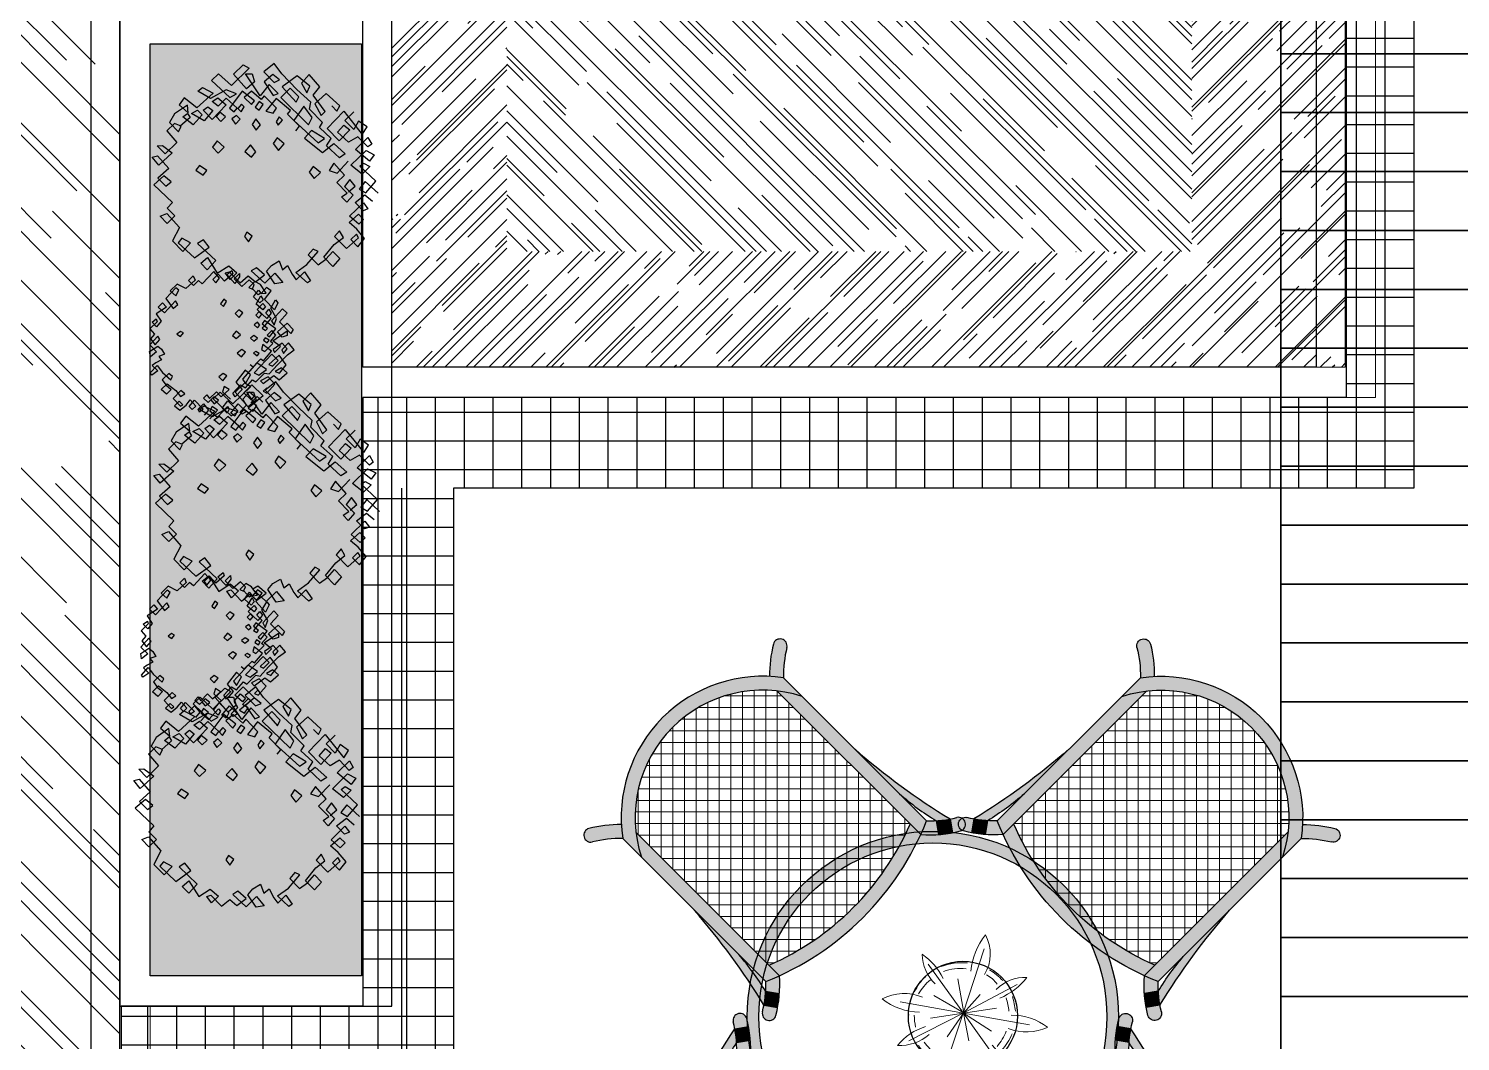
# Model space of a CAD drawing. Header units: millimetres. Extents: x 971.3 to 1010.6, y 593 to 619.8.
# Drawn here: x 986.448 to 989.533, y 612.973 to 615.156 of the extents above; entities that cross this region are included whole.
import ezdxf

# ---------------------------------------------------------------- set-up
doc = ezdxf.new("R2010")
doc.units = ezdxf.units.MM
doc.linetypes.add('HIDDEN2', pattern=[0.1875, 0.125, -0.0625])
doc.linetypes.add('RAYITAS', pattern=[0.375, 0.25, -0.125])
for name, color, linetype, lineweight in [('1', 253, 'Continuous', 0), ('accesorios de agua potable', 142, 'Continuous', 25), ('NOMBRES', 75, 'Continuous', 5), ('PROYECCIÓN', 7, 'RAYITAS', 13), ('www.dwgfree.com', 7, 'Continuous', 70)]:
    doc.layers.add(name, color=color, linetype=linetype, lineweight=lineweight)
for name, color, linetype in [('2', 42, 'Continuous'), ('3', 135, 'Continuous'), ('49', 1, 'Continuous'), ('51', 3, 'Continuous'), ('CANTEIRO', 8, 'Continuous'), ('MOB', 203, 'Continuous')]:
    doc.layers.add(name, color=color, linetype=linetype)

# ---------------------------------------------------------------- blocks, each defined once
blk = doc.blocks.new('VEG4')
at = {"layer": 'CANTEIRO', "color": 104}
for p, q in [((0.059, 3.413), (-0.461, 2.865)), ((0.322, 3.115), (0.059, 3.413)), ((0.643, 3.269), (0.876, 3.457)), ((0.876, 3.457), (0.918, 3.3)), ((-0.784, 3.026), (-1.201, 2.658)), ((-1.079, 3.015), (-0.866, 3.223)), ((-0.861, 2.792), (-1.079, 3.015)), ((-0.866, 3.223), (-0.784, 3.026)), ((-0.634, 3.014), (-0.861, 2.792)), ((-0.461, 2.865), (-0.634, 3.014)), ((0.26, 3.292), (0.019, 3.056)), ((0.019, 3.056), (0.143, 2.9)), ((0.143, 2.9), (0.322, 3.115)), ((0.543, 2.974), (0.26, 3.292)), ((0.918, 3.3), (0.543, 2.974)), ((1.005, 2.87), (0.643, 3.269)), ((0.972, 3.075), (1.213, 3.311)), ((1.309, 2.73), (0.972, 3.075)), ((1.222, 3.16), (1.005, 2.87)), ((1.213, 3.311), (1.222, 3.16)), ((1.655, 3.028), (1.309, 2.73)), ((1.873, 2.805), (1.655, 3.028)), ((-1.652, 2.693), (-2.101, 2.215)), ((-1.598, 2.865), (-1.911, 2.56)), ((-1.911, 2.56), (-1.659, 2.33)), ((-1.659, 2.33), (-1.519, 2.585)), ((-1.519, 2.585), (-1.652, 2.693)), ((-1.201, 2.658), (-1.598, 2.865)), ((1.899, 2.949), (1.629, 2.686)), ((1.629, 2.686), (1.791, 2.606)), ((2.048, 2.342), (1.785, 2.64)), ((1.791, 2.606), (1.873, 2.805)), ((1.833, 2.25), (2.063, 2.554)), ((2.154, 2.802), (1.899, 2.949)), ((2.063, 2.554), (2.168, 2.418)), ((2.414, 2.422), (2.154, 2.802)), ((2.423, 2.668), (2.187, 2.398)), ((2.63, 2.513), (2.423, 2.668)), ((-1.673, 2.118), (-2.179, 1.584)), ((-2.101, 2.215), (-1.781, 1.774)), ((-1.563, 1.948), (-1.673, 2.118)), ((0.494, 2.172), (0.349, 1.951)), ((0.627, 2.064), (0.494, 2.172)), ((2.124, 1.98), (1.833, 2.25)), ((1.951, 1.93), (2.17, 2.302)), ((2.168, 2.418), (2.048, 2.342)), ((2.266, 2.118), (2.124, 1.98)), ((2.17, 2.302), (2.266, 2.118)), ((2.187, 2.398), (2.414, 2.422)), ((2.329, 2.14), (2.63, 2.513)), ((2.77, 1.659), (2.329, 2.14)), ((-2.088, 1.832), (-2.55, 1.539)), ((-2.451, 1.834), (-2.252, 2.028)), ((-2.179, 1.584), (-2.451, 1.834)), ((-2.252, 2.028), (-2.088, 1.832)), ((-1.781, 1.774), (-1.563, 1.948)), ((0.349, 1.951), (0.482, 1.843)), ((0.482, 1.843), (0.627, 2.064)), ((2.257, 1.673), (1.951, 1.93)), ((1.991, 1.691), (2.26, 1.954)), ((2.365, 1.818), (2.257, 1.673)), ((2.26, 1.954), (2.365, 1.818)), ((2.609, 1.739), (2.828, 2.112)), ((2.866, 1.277), (2.609, 1.739)), ((3.142, 1.705), (2.636, 1.171)), ((2.933, 1.976), (2.77, 1.659)), ((2.828, 2.112), (2.933, 1.976)), ((3.34, 1.502), (3.142, 1.705)), ((-2.735, 1.16), (-2.545, 1.306)), ((-2.55, 1.539), (-2.33, 1.199)), ((-2.545, 1.306), (-2.508, 1.183)), ((1.168, 1.68), (0.998, 1.514)), ((0.998, 1.514), (1.176, 1.331)), ((1.355, 1.546), (1.168, 1.68)), ((1.176, 1.331), (1.355, 1.546)), ((2.075, 1.575), (1.933, 1.436)), ((1.933, 1.436), (2.072, 1.294)), ((2.421, 1.278), (1.991, 1.691)), ((2.072, 1.294), (2.209, 1.467)), ((2.209, 1.467), (2.075, 1.575)), ((2.327, 0.948), (2.619, 1.274)), ((2.382, 1.517), (2.518, 1.69)), ((2.619, 1.274), (2.382, 1.517)), ((2.628, 1.52), (2.421, 1.278)), ((2.518, 1.69), (2.628, 1.52)), ((2.752, 0.967), (2.866, 1.277)), ((2.991, 1.121), (3.34, 1.502)), ((-2.508, 1.183), (-2.835, 0.864)), ((-2.835, 0.864), (-2.631, 0.627)), ((-2.537, 0.957), (-2.735, 1.16)), ((-2.33, 1.199), (-2.537, 0.957)), ((2.004, 1.109), (1.856, 1.004)), ((1.856, 1.004), (1.995, 0.862)), ((1.995, 0.862), (2.108, 0.973)), ((2.108, 0.973), (2.004, 1.109)), ((2.313, 0.934), (2.213, 0.837)), ((2.322, 1.181), (2.214, 1.036)), ((2.214, 1.036), (2.327, 0.948)), ((2.446, 0.827), (2.313, 0.934)), ((2.829, 0.804), (2.322, 1.181)), ((2.636, 1.171), (2.752, 0.967)), ((2.899, 0.675), (3.331, 1.057)), ((3.506, 0.593), (2.991, 1.121)), ((3.331, 1.057), (3.608, 0.772)), ((-2.484, 0.533), (-2.848, 0.138)), ((-2.631, 0.627), (-2.81, 0.412)), ((-2.393, 0.383), (-2.484, 0.533)), ((-1.463, 0.737), (-1.624, 0.619)), ((-1.624, 0.619), (-1.457, 0.504)), ((-1.335, 0.663), (-1.463, 0.737)), ((-1.457, 0.504), (-1.335, 0.663)), ((1.045, 0.727), (0.88, 0.526)), ((0.88, 0.526), (1.033, 0.398)), ((1.033, 0.398), (1.237, 0.558)), ((1.237, 0.558), (1.045, 0.727)), ((1.838, 0.511), (1.676, 0.393)), ((2.005, 0.397), (1.838, 0.511)), ((2.213, 0.837), (2.361, 0.743)), ((2.361, 0.743), (2.446, 0.827)), ((2.641, 0.74), (2.428, 0.532)), ((2.428, 0.532), (2.542, 0.444)), ((2.542, 0.444), (2.829, 0.804)), ((2.575, 0.239), (2.825, 0.523)), ((2.825, 0.523), (2.641, 0.74)), ((2.686, 0.268), (3.339, 0.707)), ((3.103, 0.438), (2.899, 0.675)), ((3.339, 0.509), (3.103, 0.438)), ((3.339, 0.707), (3.339, 0.509)), ((3.608, 0.772), (3.506, 0.593)), ((-2.865, -0.157), (-2.493, 0.088)), ((-2.848, 0.138), (-2.55, -0.166)), ((-2.81, 0.412), (-2.601, 0.141)), ((-2.601, 0.141), (-2.393, 0.383)), ((-2.493, 0.088), (-2.32, -0.061)), ((1.676, 0.393), (1.829, 0.264)), ((1.829, 0.264), (2.005, 0.397)), ((2.235, 0.105), (2.172, -0.115)), ((2.614, -0.198), (2.235, 0.105)), ((2.349, 0.415), (2.269, 0.297)), ((2.269, 0.297), (2.436, 0.183)), ((2.319, -0.209), (2.689, 0.152)), ((2.516, 0.3), (2.349, 0.415)), ((2.436, 0.183), (2.516, 0.3)), ((2.689, 0.152), (2.575, 0.239)), ((3.026, 0.005), (2.686, 0.268)), ((3.1, 0.157), (2.699, -0.115)), ((2.756, -0.258), (3.026, 0.005)), ((3.395, 0.167), (3.082, -0.138)), ((3.323, -0.101), (3.1, 0.157)), ((3.644, -0.145), (3.395, 0.167)), ((-2.826, -0.396), (-2.865, -0.157)), ((-2.55, -0.166), (-2.826, -0.396)), ((-2.185, -0.285), (-2.449, -0.384)), ((-2.449, -0.384), (-2.324, -0.54)), ((-2.32, -0.061), (-2.185, -0.285)), ((1.281, -0.112), (1.077, -0.272)), ((1.077, -0.272), (1.27, -0.441)), ((1.27, -0.441), (1.449, -0.227)), ((1.449, -0.227), (1.281, -0.112)), ((1.922, -0.2), (1.817, -0.263)), ((1.817, -0.263), (1.97, -0.391)), ((2.637, -0.335), (1.833, -1.16)), ((2.07, -0.294), (1.922, -0.2)), ((1.97, -0.391), (2.07, -0.294)), ((2.172, -0.115), (2.319, -0.209)), ((2.256, -0.627), (2.614, -0.198)), ((2.957, -0.379), (2.497, -0.789)), ((2.914, -0.619), (2.637, -0.335)), ((2.699, -0.115), (2.756, -0.258)), ((2.88, -0.811), (3.334, -0.368)), ((3.277, -0.82), (2.957, -0.379)), ((3.082, -0.138), (3.159, -0.301)), ((3.159, -0.301), (3.323, -0.101)), ((3.334, -0.368), (3.644, -0.145)), ((-2.838, -1.122), (-2.531, -0.782)), ((-2.582, -0.673), (-2.744, -0.792)), ((-2.744, -0.792), (-2.506, -1.035)), ((-2.324, -0.54), (-2.582, -0.673)), ((-2.531, -0.782), (-2.297, -1.108)), ((1.958, -0.72), (1.302, -1.44)), ((1.655, -0.779), (1.788, -0.887)), ((1.788, -0.887), (2.143, -0.54)), ((2.386, -1.016), (1.958, -0.72)), ((2.143, -0.54), (2.256, -0.627)), ((2.497, -0.789), (2.659, -0.869)), ((2.502, -1.22), (2.88, -0.811)), ((2.659, -0.869), (2.914, -0.619)), ((2.976, -1.194), (3.277, -0.82)), ((-2.773, -1.217), (-2.838, -1.122)), ((-2.506, -1.035), (-2.773, -1.217)), ((-2.01, -1.146), (-2.308, -1.437)), ((-2.297, -1.108), (-1.911, -1.446)), ((-1.837, -1.294), (-2.01, -1.146)), ((0.434, -1.177), (0.244, -1.323)), ((0.602, -1.291), (0.434, -1.177)), ((1.433, -1.035), (1.01, -1.567)), ((1.432, -1.63), (1.665, -1.244)), ((1.665, -1.244), (1.433, -1.035)), ((1.833, -1.16), (2.048, -1.267)), ((1.9, -1.57), (2.298, -1.181)), ((2.048, -1.267), (2.386, -1.016)), ((2.298, -1.181), (2.502, -1.22)), ((3.067, -0.946), (2.78, -1.107)), ((2.78, -1.107), (2.976, -1.194)), ((2.958, -1.488), (3.319, -1.176)), ((3.319, -1.176), (3.067, -0.946)), ((-2.352, -1.876), (-2.082, -1.612)), ((-2.308, -1.437), (-2.139, -1.668)), ((-2.139, -1.668), (-1.906, -1.877)), ((-2.082, -1.612), (-1.702, -1.916)), ((-1.911, -1.446), (-1.837, -1.294)), ((0.244, -1.323), (0.423, -1.506)), ((0.423, -1.506), (0.602, -1.291)), ((0.861, -2.069), (1.211, -1.688)), ((1.01, -1.567), (1.278, -1.899)), ((1.211, -1.688), (1.432, -1.829)), ((1.302, -1.44), (1.432, -1.63)), ((1.432, -1.829), (1.753, -1.476)), ((1.753, -1.476), (1.9, -1.57)), ((2.456, -1.344), (2.107, -1.526)), ((2.107, -1.526), (2.226, -1.648)), ((2.226, -1.648), (2.712, -1.293)), ((2.396, -2.077), (2.759, -1.682)), ((2.759, -1.682), (2.456, -1.344)), ((2.712, -1.293), (2.958, -1.488)), ((-2.12, -2.085), (-2.352, -1.876)), ((-1.906, -1.877), (-2.12, -2.085)), ((-1.47, -1.926), (-1.825, -2.273)), ((-1.702, -1.916), (-1.493, -2.187)), ((-1.493, -2.187), (-1.297, -2.075)), ((-1.297, -2.075), (-1.47, -1.926)), ((-0.188, -2.301), (0.124, -1.996)), ((0.124, -1.996), (0.342, -2.219)), ((0.342, -2.219), (0.703, -1.906)), ((0.482, -1.765), (0.405, -1.999)), ((0.405, -1.999), (0.756, -2.33)), ((0.703, -1.906), (0.482, -1.765)), ((0.972, -2.239), (0.861, -2.069)), ((1.278, -1.899), (0.972, -2.239)), ((1.317, -2.337), (1.61, -2.012)), ((1.355, -2.063), (1.724, -1.702)), ((1.686, -2.374), (1.355, -2.063)), ((1.61, -2.012), (1.823, -2.201)), ((1.724, -1.702), (2.234, -2.196)), ((2.39, -1.845), (2.234, -1.997)), ((2.234, -1.997), (2.396, -2.077)), ((-1.825, -2.273), (-1.502, -2.632)), ((-1.556, -2.407), (-1.769, -2.615)), ((-1.397, -2.569), (-1.556, -2.407)), ((-1.247, -2.581), (-1.054, -2.353)), ((-1.105, -2.641), (-0.869, -2.371)), ((-1.054, -2.353), (-0.81, -2.63)), ((-0.869, -2.371), (-0.473, -2.777)), ((-0.705, -2.766), (-0.464, -2.53)), ((-0.464, -2.53), (-0.235, -2.822)), ((-0.455, -2.284), (-0.299, -2.131)), ((-0.243, -2.473), (-0.455, -2.284)), ((-0.299, -2.131), (-0.188, -2.301)), ((0.013, -2.223), (-0.243, -2.473)), ((-0.149, -2.341), (0.015, -2.538)), ((0.22, -2.378), (0.013, -2.223)), ((0.015, -2.538), (0.22, -2.378)), ((0.378, -2.739), (0.637, -2.407)), ((0.637, -2.407), (1.073, -2.854)), ((1.479, -2.616), (1.317, -2.337)), ((2.234, -2.196), (1.549, -2.745)), ((1.823, -2.201), (1.686, -2.374)), ((1.689, -2.49), (1.959, -2.226)), ((1.944, -2.637), (1.689, -2.49)), ((1.959, -2.226), (2.216, -2.49)), ((-1.769, -2.615), (-1.522, -2.81)), ((-1.522, -2.81), (-1.247, -2.581)), ((-1.502, -2.632), (-1.397, -2.569)), ((-0.966, -2.783), (-1.105, -2.641)), ((-0.81, -2.63), (-0.966, -2.783)), ((-0.649, -2.909), (-0.705, -2.766)), ((-0.473, -2.777), (-0.649, -2.909)), ((-0.235, -2.822), (-0.428, -3.05)), ((-0.187, -3.212), (0.162, -2.831)), ((-0.064, -2.655), (-0.181, -2.849)), ((-0.181, -2.849), (0.165, -3.146)), ((0.162, -2.831), (-0.064, -2.655)), ((0.165, -3.146), (0.614, -2.668)), ((0.596, -2.962), (0.378, -2.739)), ((0.698, -2.783), (0.596, -2.962)), ((0.614, -2.668), (0.698, -2.783)), ((0.761, -2.96), (1.104, -2.545)), ((1.073, -2.854), (0.948, -3.095)), ((1.104, -2.545), (1.461, -2.91)), ((1.18, -2.907), (1.479, -2.616)), ((1.265, -3.022), (1.18, -2.907)), ((1.461, -2.91), (1.265, -3.022)), ((1.549, -2.745), (1.77, -2.886)), ((1.77, -2.886), (1.944, -2.637)), ((0.948, -3.095), (0.761, -2.96))]:
    blk.add_line(p, q, dxfattribs=at)
blk = doc.blocks.new('VASO PLANTA')
at = {"layer": '49', "lineweight": 5}
for p, q in [((-0.0499, 0.1028), (-0.0004, 0.0014)), ((-0.0004, 0.0014), (0.0325, 0.1026)), ((-0.0004, 0.0022), (-0.0958, 0.0503)), ((0.112, 0.0392), (-0.0004, 0.0022)), ((-0.107, -0.0322), (-0.0004, 0.0022)), ((-0.0004, 0.0014), (-0.0317, -0.093)), ((-0.0004, 0.0022), (0.0958, -0.0442)), ((0.0516, -0.1034), (-0.0004, 0.0014))]:
    blk.add_line(p, q, dxfattribs=at)
at = {"layer": '51', "lineweight": 5}
for p, q in [((-0.0059, 0.0619), (0.0004, 0.0014)), ((-0.0004, 0.0014), (-0.0419, 0.0431)), ((0.0004, 0.0014), (0.0422, 0.0454)), ((-0.0509, 0.0002), (-0.0004, 0.0014)), ((-0.0004, 0.0014), (-0.0338, -0.0342)), ((0.0434, -0.0025), (-0.0004, 0.0014)), ((-0.0004, 0.0014), (0.0411, -0.0395)), ((0.0034, -0.0566), (-0.0004, 0.0014))]:
    blk.add_line(p, q, dxfattribs=at)
for centre, radius, start, end in [((0.0457, 0.1281), 0.1102, 178.3347, 214.943), ((-0.101, 0.0569), 0.0829, 13.4224, 63.8584), ((0.0842, 0.0629), 0.0731, 127.2745, 172.7803), ((-0.0653, 0.1159), 0.1054, 331.9802, 2.8436), ((-0.0224, 0.0138), 0.0734, 119.9073, 140.517), ((-0.0038, 0.01), 0.0847, 78.9572, 101.8559), ((-0.0112, -0.0224), 0.1081, 77.3618, 94.4233), ((-0.0182, -0.0094), 0.1095, 31.7056, 56.1698), ((-0.0466, 0.1077), 0.0822, 214.484, 256.2102), ((-0.1173, -0.0353), 0.0965, 52.6045, 88.2423), ((0.003, -0.0095), 0.0971, 125.8865, 138.5669), ((-0.0033, 0.0079), 0.0771, 27.8529, 57.8326), ((0.1303, -0.0736), 0.1256, 88.7809, 120.4457), ((0.0705, 0.0805), 0.0687, 274.6435, 335.4722), ((-0.0156, -0.0005), 0.0833, 157.1054, 182.6293), ((0.0372, -0.0078), 0.1243, 163.7786, 177.5793), ((0.0278, 0.0012), 0.0506, 340.4641, 8.5366), ((-0.0307, 0.0007), 0.1189, 350.011, 4.2611), ((-0.0655, -0.101), 0.095, 100.4866, 143.9009), ((0.0564, -0.0914), 0.0722, 34.239, 81.5039), ((-0.1314, 0.0782), 0.1237, 264.9672, 297.0852), ((-0.0177, -0.0095), 0.0782, 205.31, 246.7352), ((-0.0142, -0.0052), 0.0713, 208.7514, 247.7865), ((-0.0402, 0.0356), 0.1315, 313.0745, 323.4634), ((0.1192, 0.0686), 0.1194, 239.5641, 268.4699), ((0.0394, -0.1078), 0.0825, 151.0001, 190.8883), ((-0.1064, -0.0589), 0.0914, 315.1193, 351.8147), ((-0.0356, -0.1298), 0.1026, 358.8629, 37.0013), ((-0.0321, 0.0277), 0.1316, 312.2985, 323.7197), ((-0.0008, -0.0028), 0.0884, 261.9422, 284.4563), ((-0.006, 0.0248), 0.1052, 266.5112, 283.5728), ((0.1115, -0.0534), 0.0903, 195.5131, 240.4371)]:
    blk.add_arc(centre, radius, start, end, dxfattribs=at)
blk = doc.blocks.new('Cad Atacama')
at = {"layer": 'MOB', "ltscale": 50}
h = blk.add_hatch(color=252, dxfattribs=at)
h.set_gradient(color1=(133, 148, 153), one_color=1, tint=1, name='INVSPHERICAL')
h.paths.add_polyline_path([(-0.2678, 0.1513, -0.976761), (-0.2388, 0.1587, -0.065924), (-0.2305, 0.0889, 0.024794), (-0.2605, 0.0859, 0.069485)])
h = blk.add_hatch(color=27, dxfattribs=at)
h.set_gradient(color1=(139, 83, 35), color2=(76, 0, 0), one_color=1, name='INVCURVED')
h.paths.add_polyline_path([(-0.3007, 0.0457), (-0.2605, 0.0859, -0.503917), (0.0859, -0.2605), (0.0457, -0.3007, 0.613512)])
h = blk.add_hatch(color=8, dxfattribs=at)
h.set_gradient(color1=(121, 132, 134), one_color=1, tint=1, name='CYLINDER')
h.paths.add_polyline_path([(0.0457, -0.3007, 0.050597), (0.0575, -0.2465), (-0.2521, -0.5561, 0.013043), (-0.2224, -0.5689)])
h.paths.add_polyline_path([(-0.2465, 0.0575, 0.050597), (-0.3007, 0.0457), (-0.5689, -0.2224, 0.013043), (-0.5561, -0.2521)])
at = {"layer": 'MOB', "lineweight": 5, "ltscale": 50}
h = blk.add_hatch(dxfattribs=at)
h.set_pattern_fill('ANSI37', color=36, scale=0.2, angle=45, style=0)
h.set_pattern_definition([(90, (-103.332274, 10.913987), (0.025, 0), []), (7e-15, (-103.332274, 10.913987), (0, -0.025), [])])
h.paths.add_polyline_path([(0.0575, -0.2465, 0.482053), (-0.2465, 0.0575), (-0.5334, -0.2294, 0.188892), (-0.2294, -0.5334)])
at = {"layer": 'MOB', "ltscale": 50}
h = blk.add_hatch(color=252, dxfattribs=at)
h.set_gradient(color1=(133, 148, 153), one_color=1, tint=1, name='INVSPHERICAL')
h.paths.add_polyline_path([(-0.5104, -0.1639), (-0.4147, -0.0682, -0.04182), (-0.6195, -0.2183, 0.031606), (-0.5897, -0.222, 0.043757)])
h = blk.add_hatch(color=252, dxfattribs=at)
h.set_gradient(color1=(133, 148, 153), one_color=1, tint=1, name='INVSPHERICAL')
h.paths.add_polyline_path([(-0.6195, -0.2183, -0.015899), (-0.6342, -0.2151, 0.976761), (-0.6417, -0.2441, 0.016305), (-0.6246, -0.2479)])
h.paths.add_polyline_path([(-0.5563, -0.2518, -0.012913), (-0.5689, -0.2224, -0.021883), (-0.5897, -0.222), (-0.5948, -0.2518, 0.036041)])
h = blk.add_hatch(color=27, dxfattribs=at)
h.set_gradient(color1=(139, 83, 35), color2=(76, 0, 0), one_color=1, name='SPHERICAL')
h.paths.add_polyline_path([(-0.5897, -0.222, -0.031606), (-0.6195, -0.2183), (-0.6246, -0.2479, 0.028053), (-0.5948, -0.2518)])
h = blk.add_hatch(color=27, dxfattribs=at)
h.set_gradient(color1=(139, 83, 35), color2=(76, 0, 0), one_color=1, name='INVCURVED')
h.paths.add_polyline_path([(-0.5334, -0.2294), (-0.5561, -0.2521, 0.179119), (-0.2521, -0.5561), (-0.2294, -0.5334, -0.188892)])
h = blk.add_hatch(color=252, dxfattribs=at)
h.set_gradient(color1=(133, 148, 153), one_color=1, tint=1, name='INVSPHERICAL')
h.paths.add_polyline_path([(0.1513, -0.2678, 0.976761), (0.1587, -0.2388, 0.065924), (0.0889, -0.2305, -0.024794), (0.0859, -0.2605, -0.069485)])
h = blk.add_hatch(color=252, dxfattribs=at)
h.set_gradient(color1=(133, 148, 153), one_color=1, tint=1, name='INVSPHERICAL')
h.paths.add_polyline_path([(-0.0682, -0.4147), (-0.1639, -0.5104, 0.043757), (-0.222, -0.5897, 0.031606), (-0.2183, -0.6195, -0.04182)])
h = blk.add_hatch(color=252, dxfattribs=at)
h.set_gradient(color1=(133, 148, 153), one_color=1, tint=1, name='INVSPHERICAL')
h.paths.add_polyline_path([(-0.2441, -0.6417, -0.016305), (-0.2479, -0.6246), (-0.2183, -0.6195, 0.015899), (-0.2151, -0.6342, -0.976761)])
h.paths.add_polyline_path([(-0.2518, -0.5563, 0.012913), (-0.2224, -0.5689, 0.021883), (-0.222, -0.5897), (-0.2518, -0.5948, -0.036041)])
h = blk.add_hatch(color=27, dxfattribs=at)
h.set_gradient(color1=(139, 83, 35), color2=(76, 0, 0), one_color=1, name='SPHERICAL')
h.paths.add_polyline_path([(-0.2479, -0.6246), (-0.2183, -0.6195, -0.031606), (-0.222, -0.5897), (-0.2518, -0.5948, 0.028053)])
at = {"layer": 'MOB', "color": 36, "ltscale": 50}
for p, q in [((-0.6195, -0.2183), (-0.6246, -0.2479)), ((-0.5897, -0.222), (-0.5948, -0.2518)), ((-0.222, -0.5897), (-0.2518, -0.5948)), ((-0.2183, -0.6195), (-0.2479, -0.6246))]:
    blk.add_line(p, q, dxfattribs=at)
for points in [[(-0.5689, -0.2224), (-0.2605, 0.0859)], [(-0.5561, -0.2521), (-0.2465, 0.0575)], [(0.0575, -0.2465), (-0.2521, -0.5561)], [(0.0859, -0.2605), (-0.2224, -0.5689)]]:
    blk.add_lwpolyline(points, dxfattribs=at)
at = {"layer": 'MOB', "color": 252, "ltscale": 50}
for centre, radius, start, end in [((-0.2532, 0.1547), 0.015, 15.675, 192.9808), ((-0.4983, 0.0925), 0.2678, 359.241, 14.3279), ((-0.4983, 0.0925), 0.2378, 358.4287, 14.3279), ((-1.413, 1.0787), 1.5205, 301.4572, 311.0362), ((-0.8813, 0.2588), 0.5624, 301.2357, 311.2577), ((-0.6376, -0.2297), 0.015, 77.0192, 254.325), ((-0.5754, 0.0153), 0.2378, 255.6721, 271.5713), ((-0.5754, 0.0153), 0.2678, 255.6721, 274.0924), ((0.0925, -0.4983), 0.2678, 75.6721, 90.759), ((0.1547, -0.2532), 0.015, 257.0192, 74.325), ((0.0925, -0.4983), 0.2378, 75.6721, 91.5713), ((1.0787, -1.413), 1.5205, 138.9638, 148.5428), ((0.2588, -0.8813), 0.5624, 138.7423, 148.7643), ((0.0153, -0.5754), 0.2678, 175.9076, 194.3279), ((0.0153, -0.5754), 0.2378, 178.4287, 194.3279), ((-0.2297, -0.6376), 0.015, 195.675, 12.9808)]:
    blk.add_arc(centre, radius, start, end, dxfattribs=at)
at = {"layer": 'MOB', "color": 36, "ltscale": 50}
for centre, radius, start, end in [((-0.2155, -0.2155), 0.3048, 351.5114, 98.4886), ((-0.2155, -0.2155), 0.2748, 341.9408, 108.0592), ((0.0067, 0.0067), 0.6194, 201.7007, 248.2993), ((0.0067, 0.0067), 0.5894, 203.6066, 246.3934)]:
    blk.add_arc(centre, radius, start, end, dxfattribs=at)

msp = doc.modelspace()

# ---------------------------------------------------------------- hatches: boundary and pattern name
at = {"layer": '2'}
h = msp.add_hatch(dxfattribs=at)
h.set_pattern_fill('NET', color=256, scale=0.019528, style=0)
h.set_pattern_definition([(180, (989.43287, 611.78752), (2e-17, 0.06200053), []), (90, (989.43287, 611.78752), (0.06200053, -2e-17), [])])
h.paths.add_polyline_path([(986.9301, 618.7525), (989.4329, 618.7525), (989.4329, 614.166), (987.3631, 614.166), (987.3631, 612.8542), (986.8423, 612.8542), (986.8423, 611.7875), (983.3226, 611.7875), (983.3226, 618.1666), (986.9301, 618.1666)])
h.paths.add_polyline_path([(987.1254, 618.6067), (989.2871, 618.6067), (989.2871, 614.3612), (987.1678, 614.3612), (987.1678, 613.0495), (986.6471, 613.0495), (986.6471, 611.9828), (983.5276, 611.9828), (983.5276, 617.9616), (987.1254, 617.9616)], flags=16)
at = {"layer": 'accesorios de agua potable'}
h = msp.add_hatch(dxfattribs=at)
h.set_pattern_fill('AR-RROOF', color=151, scale=0.065092, angle=45, style=0)
h.set_pattern_definition([(45, (749.43297, 925.850854), (0.055232733, 0.147287288), [0.976386, -0.1301848, 0.325462, -0.0650924]), (45, (749.47117, 925.93508), (-0.107243556, 0.015189002), [0.1952772, -0.02148049, 0.3905544, -0.0488193]), (45, (749.41686, 925.91299), (0.208503567, 0.2701801186), [0.5207392, -0.09112936, 0.2603696, -0.0650924])])
h.paths.add_polyline_path([(987.2532, 618.5416), (989.2846, 618.5416), (989.2846, 614.4263), (987.2305, 614.4263), (987.2305, 614.7468), (987.2381, 614.7446), (987.2563, 614.7462), (987.2562, 614.7482), (987.2686, 614.756), (987.2599, 614.7555), (987.2474, 614.7498), (987.2305, 614.7574), (987.2305, 614.7694), (987.2385, 614.7779), (987.2305, 614.7799), (987.2305, 615.1886), (987.2305, 617.8965), (987.2532, 617.8965)])
h.paths.add_polyline_path([(987.4784, 617.8766), (987.4784, 614.676), (988.9542, 614.676), (988.9542, 617.8766)], flags=16)
h.paths.add_polyline_path([(987.2544, 614.7633), (987.2435, 614.7669), (987.2366, 614.7557), (987.2484, 614.7589)], flags=16)
h.paths.add_polyline_path([(988.7011, 616.0802), (987.6292, 616.0802), (987.6292, 616.2546), (988.7011, 616.2546)], flags=8)
h = msp.add_hatch(dxfattribs=at)
h.set_pattern_fill('AR-RROOF', color=256, scale=0.006509, angle=45, style=0)
h.set_pattern_definition([(135, (987.23048, 612.04789), (-0.140291, 0.37411), [2.48002, -0.33067, 0.826674, -0.165335]), (135, (987.13344, 612.26183), (0.272399, 0.03858), [0.496004, -0.05456, 0.992008, -0.124]), (135, (987.2714, 612.20572), (-0.5295992, 0.6862577), [1.322678, -0.231469, 0.661339, -0.165335])])
h.paths.add_polyline_path([(987.2305, 617.8965), (983.6554, 617.8965), (983.6554, 612.0479), (986.6446, 612.0479), (986.6446, 615.1886), (987.2305, 615.1886)])
h.paths.add_polyline_path([(986.3843, 617.6361), (983.9158, 617.6361), (983.9158, 612.3083), (986.3843, 612.3083)], flags=16)
h = msp.add_hatch(dxfattribs=at)
h.set_pattern_fill('AR-RROOF', color=151, scale=0.003255, angle=45, style=0)
h.set_pattern_definition([(135, (989.240965, 614.50208), (-0.0701456, 0.1870549), [1.24001, -0.165335, 0.413337, -0.082667]), (135, (989.19245, 614.60905), (0.1361994, 0.01929), [0.248002, -0.02728, 0.496004, -0.062001]), (135, (989.261424, 614.580997), (-0.2647996, 0.34312885), [0.661339, -0.115734, 0.3306695, -0.0826674])])
h.paths.add_polyline_path([(988.9542, 617.8766), (987.4784, 617.8766), (987.4784, 614.676), (988.9542, 614.676)])
at = {"layer": 'MOB', "ltscale": 50}
h = msp.add_hatch(color=35, dxfattribs=at)
h.set_gradient(color1=(148, 113, 66), color2=(39, 29, 17), one_color=1, tint=0.11, name='SPHERICAL')
h.paths.add_polyline_path([(988.7962, 613.026, 1), (987.9962, 613.026, 1)])
h.paths.add_polyline_path([(988.7712, 613.026, 1), (988.0212, 613.026, 1)], flags=16)
at = {"layer": 'NOMBRES'}
h = msp.add_hatch(dxfattribs=at)
h.set_pattern_fill('AR-SAND', color=256, scale=0.000650924, angle=180, style=0)
h.set_pattern_definition([(322.5, (987.165387, 613.114554), (-0.0010415, -0.0318571), [0, -0.02513088, 0, -0.0281069, 0, -0.0268669]), (352.5, (987.165387, 613.114554), (0.0292606, -0.0466599), [0, -0.01355745, 0, -0.02265086, 0, -0.00868007]), (32.5, (987.14505, 613.114554), (0.0514876, -9.355e-05), [0, -0.00826674, 0, -0.02976025, 0, -0.03885366]), (42.5, (987.14505, 613.114554), (0.0497017, -0.014511), [0, -0.00413337, 0, -0.0195095, 0, -0.0223202])])
h.paths.add_polyline_path([(987.1654, 615.1235), (986.7097, 615.1235), (986.7097, 613.1146), (987.1654, 613.1146)])
at = {"layer": 'www.dwgfree.com', "lineweight": 35, "true_color": 0x7e501b}
h = msp.add_hatch(dxfattribs=at)
h.set_pattern_fill('LINE', color=46, scale=0.04, style=0, double=1)
h.set_pattern_definition([(0, (989.14606, 611.92695), (0, 0.127), [])])
h.paths.add_polyline_path([(989.1461, 618.77), (993.0226, 618.77), (993.0226, 611.9269), (989.1461, 611.9269)])
edge = h.paths.add_edge_path(flags=16)
edge.add_line((991.0299, 616.6897), (991.0299, 615.377))
edge.add_line((991.0846, 616.6801), (990.6426, 615.4658))
edge.add_line((991.0846, 614.404), (990.6426, 615.6183))
edge.add_line((991.0299, 614.3944), (991.0299, 615.7071))

# ---------------------------------------------------------------- linework, layer by layer
for points in [[(986.9301, 618.7525), (989.4329, 618.7525), (989.4329, 614.166), (987.3631, 614.166), (987.3631, 612.8542), (986.8423, 612.8542), (986.8423, 611.7875), (983.3226, 611.7875), (983.3226, 618.1666), (986.9301, 618.1666), (986.9301, 618.7525)], [(987.1254, 618.6067), (989.2871, 618.6067), (989.2871, 614.3612), (987.1678, 614.3612), (987.1678, 613.0495), (986.6471, 613.0495), (986.6471, 611.9828), (983.5276, 611.9828), (983.5276, 617.9616), (987.1254, 617.9616), (987.1254, 618.6067)], [(987.1905, 618.5416), (989.222, 618.5416), (989.222, 614.4263), (987.1678, 614.4263), (987.1678, 615.1886), (986.582, 615.1886), (986.582, 612.0479), (983.5927, 612.0479), (983.5927, 617.8965), (987.1905, 617.8965)], [(987.2305, 617.8965), (983.6554, 617.8965), (983.6554, 612.0479), (986.6446, 612.0479), (986.6446, 615.1886), (987.2305, 615.1886), (987.2305, 617.8965)]]:
    msp.add_lwpolyline(points)
at = {"layer": '1'}
for p, q in [((989.3497, 618.6067), (989.3497, 614.3612)), ((989.2846, 618.5416), (989.2846, 614.4263)), ((986.6446, 615.1886), (986.6446, 612.0479)), ((987.2305, 615.1886), (987.2305, 613.0495)), ((986.7097, 615.1235), (986.7097, 613.1146)), ((987.1654, 615.1235), (986.7097, 615.1235)), ((987.1654, 615.1235), (987.1654, 613.1146)), ((989.2846, 614.4263), (987.2305, 614.4263)), ((989.3497, 614.3612), (987.2305, 614.3612)), ((987.1654, 613.1146), (986.7097, 613.1146)), ((987.2305, 613.0495), (986.6446, 613.0495)), ((986.7097, 613.0495), (986.7097, 611.9828))]:
    msp.add_line(p, q, dxfattribs=at)
at = {"layer": '3'}
for p, q in [((989.4329, 618.7525), (989.4329, 614.166)), ((987.2519, 612.8542), (987.2519, 614.166)), ((989.4329, 614.166), (987.3631, 614.166))]:
    msp.add_line(p, q, dxfattribs=at)
for points in [[(986.6446, 615.1886), (986.6446, 613.0495), (987.2305, 613.0495), (987.2305, 615.1886)], [(987.1654, 613.1146), (986.7097, 613.1146), (986.7097, 615.1235), (987.1654, 615.1235)]]:
    msp.add_lwpolyline(points, close=True, dxfattribs=at)
at = {"layer": 'MOB', "color": 36, "ltscale": 50}
msp.add_circle((988.3962, 613.026), 0.4, dxfattribs=at)
at = {"layer": 'MOB', "color": 252, "ltscale": 50}
for centre, radius in [((988.3962, 613.026), 0.375), ((988.4611, 613.0282), 0.1177)]:
    msp.add_circle(centre, radius, dxfattribs=at)
at = {"layer": 'PROYECCIÓN', "linetype": 'HIDDEN2'}
msp.add_line((989.1461, 611.947), (989.1461, 618.77), dxfattribs=at)
at = {"layer": 'www.dwgfree.com', "lineweight": 35}
msp.add_lwpolyline([(989.1461, 618.77), (993.0226, 618.77), (993.0226, 611.9269), (989.1461, 611.9269)], close=True, dxfattribs=at)

# ---------------------------------------------------------------- block references
for p, rotation in [((987.8139, 613.671), 90), ((987.7512, 612.3811), 180)]:
    msp.add_blockref('Cad Atacama', p, dxfattribs=dict(rotation=rotation))
at = {"xscale": -1}
for p, rotation in [((989.1039, 613.671), 270), ((989.0412, 612.3811), 180)]:
    msp.add_blockref('Cad Atacama', p, dxfattribs=dict(at, rotation=rotation))
at = {"layer": 'CANTEIRO'}
for p, xscale, yscale, zscale, rotation in [((986.9666, 614.8151), 0.07296136627673898, 0.07296136627673898, 0.07296136627673898, 90.00000000000001), ((986.8455, 614.469), 0.04791470609079825, 0.04791470609079825, 0.04791470609079825, 0.5652053088903037), ((986.9699, 614.1292), 0.07296136627673898, 0.07296136627673898, 0.07296136627673898, 90.00000000000001), ((986.8265, 613.8179), 0.04791470609079825, 0.04791470609079825, 0.04791470609079825, 0.5652053088903037), ((986.9268, 613.4714), 0.07296136627673898, 0.07296136627673898, 0.07296136627673898, 90.00000000000001)]:
    msp.add_blockref('VEG4', p, dxfattribs=dict(at, xscale=xscale, yscale=yscale, zscale=zscale, rotation=rotation))
at = {"layer": 'MOB', "color": 64, "xscale": 1.229616296064581, "yscale": 1.229616296064581, "zscale": 1.229616296064581, "rotation": 53.72041361708937}
msp.add_blockref('VASO PLANTA', (988.4641, 613.0332), dxfattribs=at)

doc.saveas('drawing.dxf')
